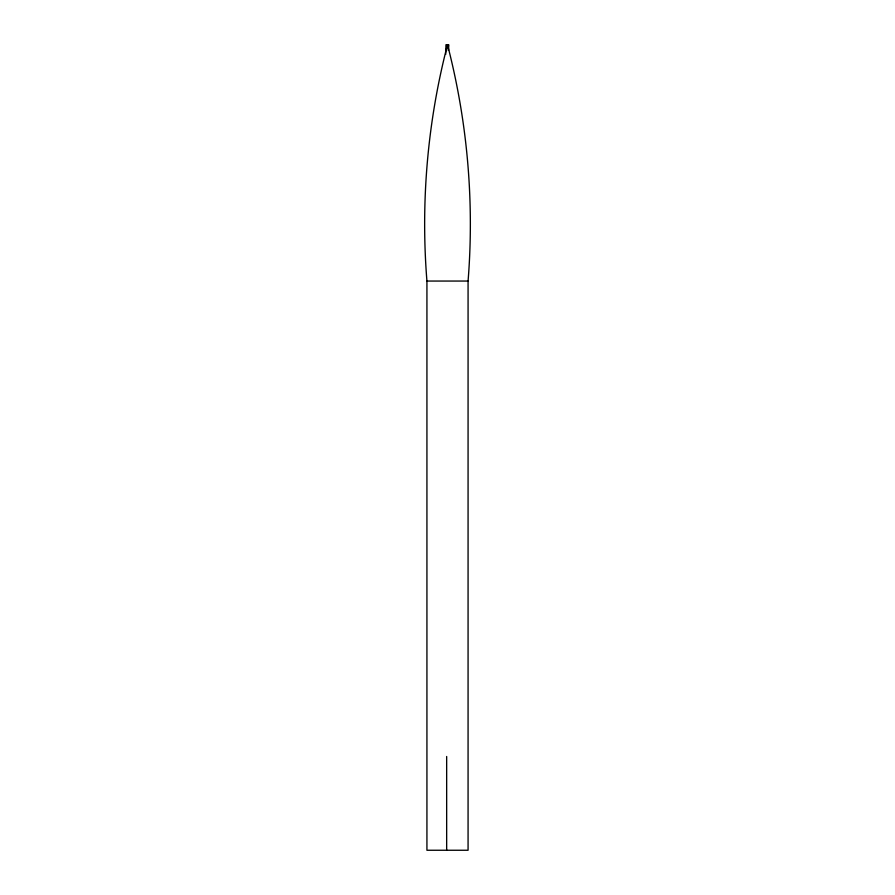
<?xml version="1.0" encoding="UTF-8"?>
<svg xmlns="http://www.w3.org/2000/svg" width="895" height="895" viewBox="0 0 895 895"><rect width="100%" height="100%" fill="white"/><g stroke="black" fill="none" stroke-linecap="round" stroke-linejoin="round"><path stroke-width="1.34" d="M468.074 281.052C474.428 201.856 467.458 121.642 447.5 44.75C427.541 121.642 420.572 201.856 426.926 281.052L426.926 850.25L468.074 850.25L468.074 281.052L426.926 281.052M448.585 50.344L448.585 44.75L445.967 44.75A713.751 73.905 90 0 0 445.721 54.371M447.5 44.75L447.5 47.547M446.661 756.488L446.661 850.25M448.25 50.243A712.935 166.067 90 0 1 448.585 44.75"/></g></svg>
